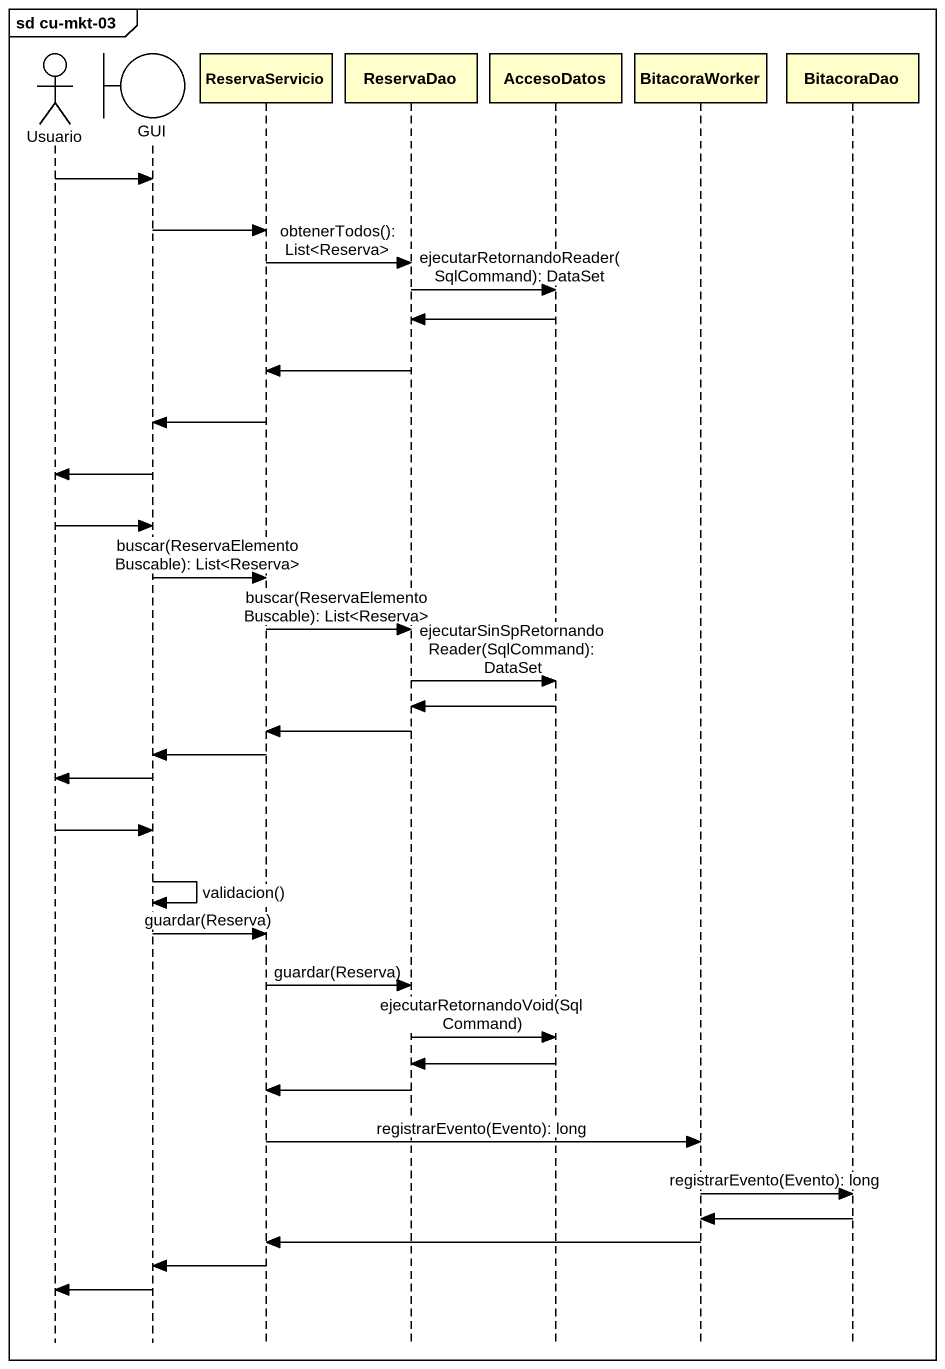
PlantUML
@startuml
mainframe sd cu-mkt-03
hide footbox
actor Usuario
boundary GUI
participant ReservaServicio
participant ReservaDao
participant AccesoDatos
participant BitacoraWorker
participant BitacoraDao

Usuario -> GUI
GUI -> ReservaServicio
ReservaServicio -> ReservaDao : obtenerTodos(): List<Reserva>
ReservaDao -> AccesoDatos : ejecutarRetornandoReader(SqlCommand): DataSet
AccesoDatos -> ReservaDao
ReservaDao -> ReservaServicio
ReservaServicio -> GUI
GUI -> Usuario
Usuario -> GUI
GUI -> ReservaServicio : buscar(ReservaElementoBuscable): List<Reserva>
ReservaServicio -> ReservaDao : buscar(ReservaElementoBuscable): List<Reserva>
ReservaDao -> AccesoDatos : ejecutarSinSpRetornandoReader(SqlCommand): DataSet
AccesoDatos -> ReservaDao
ReservaDao -> ReservaServicio
ReservaServicio -> GUI
GUI -> Usuario
Usuario -> GUI
GUI -> GUI : validacion()
GUI -> ReservaServicio : guardar(Reserva)
ReservaServicio -> ReservaDao : guardar(Reserva)
ReservaDao -> AccesoDatos : ejecutarRetornandoVoid(SqlCommand)
AccesoDatos -> ReservaDao
ReservaDao -> ReservaServicio
ReservaServicio -> BitacoraWorker : registrarEvento(Evento): long
BitacoraWorker -> BitacoraDao : registrarEvento(Evento): long
BitacoraDao -> BitacoraWorker
BitacoraWorker -> ReservaServicio
ReservaServicio -> GUI
GUI -> Usuario
@enduml
